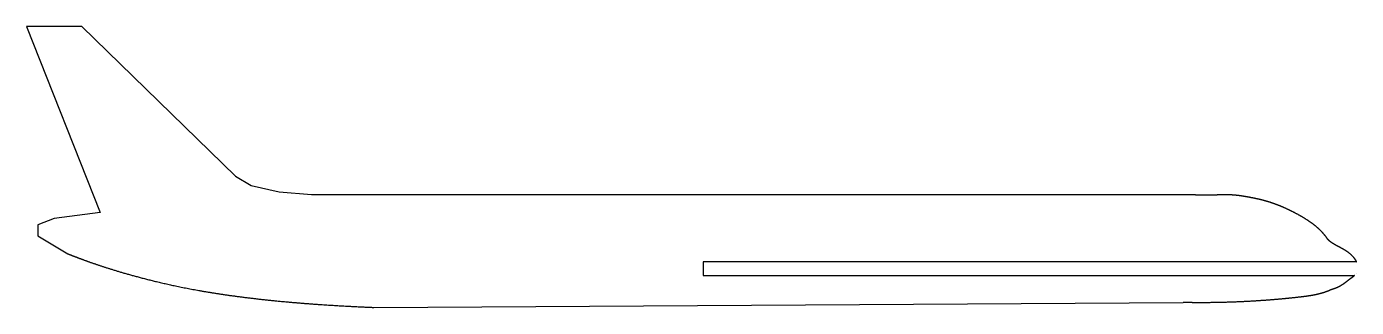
# Model space of a CAD drawing. Header units: millimetres. Extents: x -3 to 156, y 151 to 185.
import ezdxf

# ---------------------------------------------------------------- set-up
doc = ezdxf.new("R2010")
doc.units = ezdxf.units.MM
doc.layers.get('0').update_dxf_attribs({"linetype": 'CONTINUOUS'})

msp = doc.modelspace()

# ---------------------------------------------------------------- linework, layer by layer
for p, q in [((3.81, 185), (-2.8, 185)), ((-2.8, 185), (6, 162.76)), ((3.81, 185), (22.19, 167.1)), ((22.19, 167.1), (24.05, 165.98)), ((24.05, 165.98), (27.39, 165.23)), ((27.39, 165.23), (31.27, 164.9)), ((31.27, 164.9), (135.18, 164.9)), ((6, 162.76), (0.51, 162.06)), ((0.51, 162.06), (-1.44, 161.29)), ((-1.44, 161.29), (-1.44, 159.98)), ((-1.44, 159.98), (2.14, 157.82)), ((156.22, 156.85), (78.12, 156.85)), ((78.12, 156.85), (78.12, 155.23)), ((78.12, 155.23), (155.99, 155.23)), ((156.22, 155.52), (156.22, 155.52)), ((38.71, 151.41), (135.51, 151.99))]:
    msp.add_line(p, q)
for points in [[(135.18, 164.9), (135.24, 164.9), (135.36, 164.9), (135.56, 164.9), (135.87, 164.9), (136.31, 164.9), (136.8, 164.9), (137.33, 164.89), (137.89, 164.88), (138.44, 164.88), (138.97, 164.88), (139.47, 164.89), (139.92, 164.91), (140.34, 164.92), (140.76, 164.92), (141.19, 164.91), (141.66, 164.88), (142.17, 164.82), (142.72, 164.74), (143.28, 164.64), (143.85, 164.53), (144.4, 164.42), (144.94, 164.29), (145.47, 164.14), (146, 163.98), (146.54, 163.79), (147.1, 163.57), (147.69, 163.32), (148.29, 163.03), (148.91, 162.72), (149.52, 162.39), (150.12, 162.03), (150.68, 161.66), (151.19, 161.28), (151.66, 160.89), (152.06, 160.49), (152.34, 160.17), (152.53, 159.92), (152.64, 159.76), (152.69, 159.68)], [(2.14, 157.82), (2.4, 157.72), (2.91, 157.52), (3.72, 157.2), (4.89, 156.78), (6.49, 156.24), (8.24, 155.69), (10.14, 155.15), (12.21, 154.61), (14.44, 154.09), (16.86, 153.59), (19.46, 153.14), (22.25, 152.73), (25.21, 152.37), (28.34, 152.06), (31.63, 151.79), (34.39, 151.62), (36.52, 151.51), (37.98, 151.44), (38.71, 151.41)], [(155.99, 155.23), (155.97, 155.21), (155.93, 155.17), (155.86, 155.11), (155.76, 155.03), (155.63, 154.93), (155.48, 154.83), (155.34, 154.72), (155.18, 154.6), (155.02, 154.47), (154.85, 154.34), (154.67, 154.2), (154.47, 154.07), (154.25, 153.94), (154.01, 153.82), (153.76, 153.71), (153.54, 153.63), (153.37, 153.57), (153.25, 153.53), (153.19, 153.52)], [(153.19, 153.52), (153.11, 153.48), (152.94, 153.4), (152.68, 153.3), (152.32, 153.17), (151.86, 153.04), (151.38, 152.92), (150.86, 152.83), (150.29, 152.74), (149.65, 152.66), (148.93, 152.58), (148.11, 152.49), (147.21, 152.41), (146.23, 152.32), (145.18, 152.24), (144.08, 152.17), (142.93, 152.1), (141.75, 152.05), (140.55, 152.01), (139.32, 151.98), (138.07, 151.97), (137.05, 151.97), (136.28, 151.98), (135.77, 151.99), (135.51, 151.99)]]:
    msp.add_open_spline(points, degree=5)
msp.add_open_spline([(152.69, 159.68), (152.72, 159.64), (152.77, 159.58), (152.87, 159.48), (153.03, 159.34), (153.26, 159.18), (153.53, 159.01), (153.83, 158.84), (154.16, 158.67), (154.51, 158.48), (154.85, 158.28), (155.19, 158.06), (155.5, 157.81), (155.77, 157.54), (155.97, 157.29), (156.1, 157.09), (156.18, 156.94), (156.22, 156.87), (156.22, 156.85)], degree=5, knots=[0, 0, 0, 0, 0, 0, 0.0666667, 0.1333333, 0.2, 0.2666667, 0.3333333, 0.4, 0.4666667, 0.5333333, 0.6, 0.6666667, 0.7333333, 0.8, 0.8666667, 0.8768115, 0.8768115, 0.8768115, 0.8768115, 0.8768115, 0.8768115])

doc.saveas('drawing.dxf')
